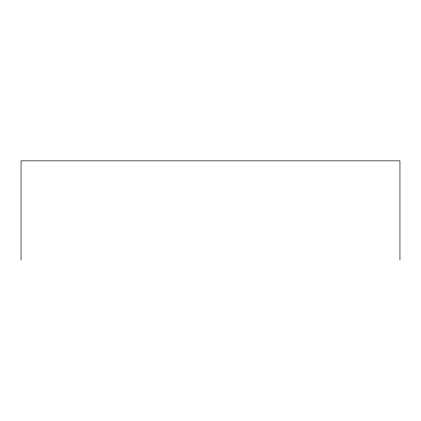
<?xml version="1.0" encoding="UTF-8"?>
<svg xmlns="http://www.w3.org/2000/svg" width="421" height="421" viewBox="0 0 421 421"><rect width="100%" height="100%" fill="white"/><g stroke="black" fill="none" stroke-linecap="round" stroke-linejoin="round"><path stroke-width="0.63" d="M399.95 260.146L399.95 160.854L21.05 160.854L21.05 260.146"/></g></svg>
